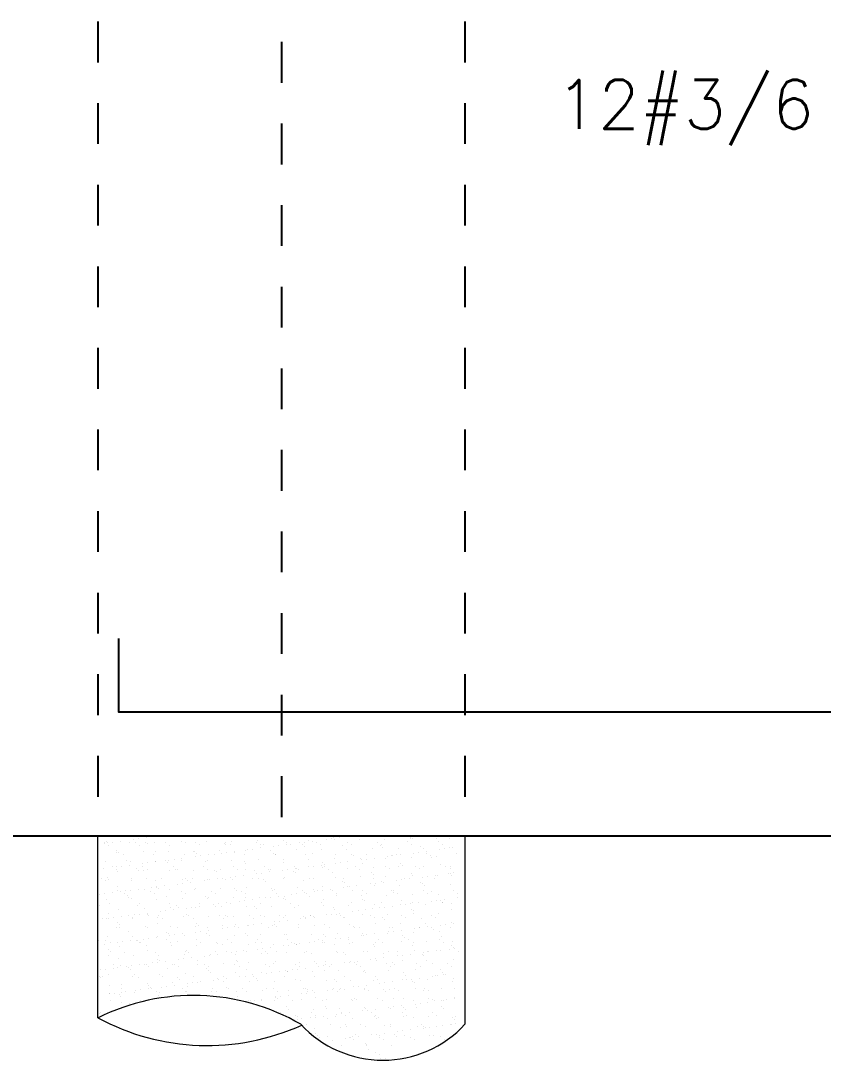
# Model space of a CAD drawing. Header units: millimetres. Extents: x 0 to 212, y -9 to 41.
# Drawn here: x 57.452 to 59.42, y 28.567 to 31.115 of the extents above; entities that cross this region are included whole.
import ezdxf
from ezdxf.enums import TextEntityAlignment as Align

# ---------------------------------------------------------------- set-up
doc = ezdxf.new("R2010")
doc.units = ezdxf.units.MM
doc.header["$LTSCALE"] = 0.01
doc.linetypes.add('DASHDOT', pattern=[1, 0.5, -0.25, 0, -0.25])
doc.linetypes.add('DASHED2', pattern=[0.375, 0.25, -0.125])
for name, color, linetype in [('FC_BORDE VIGA', 4, 'Continuous'), ('FC_EJES', 1, 'DASHDOT'), ('FC_HATCH', 253, 'Continuous'), ('FC_PROYECCION', 6, 'DASHED2'), ('FC_R-60', 11, 'Continuous'), ('FC_REFUERZO', 5, 'Continuous')]:
    doc.layers.add(name, color=color, linetype=linetype)
doc.styles.get("Standard").update_dxf_attribs({"font": 'romans.shx'})

# ---------------------------------------------------------------- blocks, each defined once
blk = doc.blocks.new('PilaDinamica0.90')
at = {"layer": 'FC_HATCH', "linetype": 'Continuous', "lineweight": 15}
for p, q in [((0.0157, -0.0177), (0.0157, -0.0177)), ((0.0167, -0.0164), (0.0167, -0.0164)), ((0.0215, -0.0146), (0.0215, -0.0146)), ((0.0235, -0.0174), (0.0235, -0.0174)), ((0.0268, -0.0228), (0.0268, -0.0228)), ((0.0359, -0.0157), (0.0359, -0.0157)), ((0.0553, -0.0132), (0.0553, -0.0132)), ((0.0782, -0.0169), (0.0782, -0.0169)), ((0.0877, -0.0089), (0.0877, -0.0089)), ((0.091, -0.0162), (0.091, -0.0162)), ((0.1001, -0.0073), (0.1001, -0.0073)), ((0.1011, -0.0226), (0.1011, -0.0226)), ((0.117, -0.0154), (0.117, -0.0154)), ((0.1195, -0.0047), (0.1195, -0.0047)), ((0.1214, -0.0194), (0.1214, -0.0194)), ((0.1392, -0.0172), (0.1392, -0.0172)), ((0.1519, -0.0004), (0.1519, -0.0004)), ((0.1653, -0.0161), (0.1653, -0.0161)), ((0.1754, -0.0225), (0.1754, -0.0225)), ((0.2037, -0.0149), (0.2037, -0.0149)), ((0.2139, -0.0175), (0.2139, -0.0175)), ((0.2396, -0.016), (0.2396, -0.016)), ((0.2497, -0.0224), (0.2497, -0.0224)), ((0.2661, -0.0141), (0.2661, -0.0141)), ((0.3093, -0.0183), (0.3093, -0.0183)), ((0.3137, -0.0224), (0.3137, -0.0224)), ((0.3139, -0.0158), (0.3139, -0.0158)), ((0.324, -0.0222), (0.324, -0.0222)), ((0.3271, -0.0144), (0.3271, -0.0144)), ((0.3855, -0.0014), (0.3855, -0.0014)), ((0.3882, -0.0157), (0.3882, -0.0157)), ((0.3916, -0.0121), (0.3916, -0.0121)), ((0.3983, -0.0221), (0.3983, -0.0221)), ((0.4062, -0.0204), (0.4062, -0.0204)), ((0.4432, -0.0239), (0.4432, -0.0239)), ((0.454, -0.0113), (0.454, -0.0113)), ((0.4625, -0.0156), (0.4625, -0.0156)), ((0.4626, -0.0213), (0.4626, -0.0213)), ((0.4726, -0.022), (0.4726, -0.022)), ((0.4951, -0.017), (0.4951, -0.017)), ((0.5017, -0.0213), (0.5017, -0.0213)), ((0.5061, -0.0253), (0.5061, -0.0253)), ((0.5075, -0.0154), (0.5075, -0.0154)), ((0.5151, -0.0116), (0.5151, -0.0116)), ((0.5269, -0.0129), (0.5269, -0.0129)), ((0.5368, -0.0154), (0.5368, -0.0154)), ((0.5469, -0.0218), (0.5469, -0.0218)), ((0.5593, -0.0086), (0.5593, -0.0086)), ((0.5717, -0.007), (0.5717, -0.007)), ((0.5734, -0.0003), (0.5734, -0.0003)), ((0.5778, -0.0043), (0.5778, -0.0043)), ((0.5795, -0.0093), (0.5795, -0.0093)), ((0.5911, -0.0044), (0.5911, -0.0044)), ((0.5986, -0.0234), (0.5986, -0.0234)), ((0.6111, -0.0153), (0.6111, -0.0153)), ((0.6212, -0.0217), (0.6212, -0.0217)), ((0.6235, -0.0001), (0.6235, -0.0001)), ((0.642, -0.0085), (0.642, -0.0085)), ((0.6703, -0.0024), (0.6703, -0.0024)), ((0.6854, -0.0152), (0.6854, -0.0152)), ((0.694, -0.0242), (0.694, -0.0242)), ((0.6955, -0.0216), (0.6955, -0.0216)), ((0.703, -0.0087), (0.703, -0.0087)), ((0.7597, -0.015), (0.7597, -0.015)), ((0.7658, -0.0032), (0.7658, -0.0032)), ((0.7674, -0.0064), (0.7674, -0.0064)), ((0.7698, -0.0214), (0.7698, -0.0214)), ((0.7702, -0.0073), (0.7702, -0.0073)), ((0.8299, -0.0056), (0.8299, -0.0056)), ((0.834, -0.0149), (0.834, -0.0149)), ((0.8441, -0.0213), (0.8441, -0.0213)), ((0.8626, -0.0054), (0.8626, -0.0054)), ((0.0453, -0.0363), (0.0453, -0.0363)), ((0.046, -0.0416), (0.046, -0.0416)), ((0.0497, -0.0404), (0.0497, -0.0404)), ((0.063, -0.0459), (0.063, -0.0459)), ((0.1104, -0.0393), (0.1104, -0.0393)), ((0.1373, -0.0457), (0.1373, -0.0457)), ((0.1421, -0.0384), (0.1421, -0.0384)), ((0.1729, -0.0385), (0.1729, -0.0385)), ((0.2116, -0.0456), (0.2116, -0.0456)), ((0.2339, -0.0388), (0.2339, -0.0388)), ((0.2376, -0.0393), (0.2376, -0.0393)), ((0.2382, -0.0509), (0.2382, -0.0509)), ((0.242, -0.0433), (0.242, -0.0433)), ((0.2506, -0.0492), (0.2506, -0.0492)), ((0.27, -0.0467), (0.27, -0.0467)), ((0.2859, -0.0455), (0.2859, -0.0455)), ((0.2984, -0.0365), (0.2984, -0.0365)), ((0.3024, -0.0424), (0.3024, -0.0424)), ((0.3148, -0.0408), (0.3148, -0.0408)), ((0.3342, -0.0382), (0.3342, -0.0382)), ((0.3345, -0.0414), (0.3345, -0.0414)), ((0.3602, -0.0453), (0.3602, -0.0453)), ((0.3608, -0.0357), (0.3608, -0.0357)), ((0.3666, -0.034), (0.3666, -0.034)), ((0.379, -0.0323), (0.379, -0.0323)), ((0.3984, -0.0298), (0.3984, -0.0298)), ((0.4219, -0.036), (0.4219, -0.036)), ((0.43, -0.0422), (0.43, -0.0422)), ((0.4308, -0.0255), (0.4308, -0.0255)), ((0.4344, -0.0462), (0.4344, -0.0462)), ((0.4345, -0.0452), (0.4345, -0.0452)), ((0.4863, -0.0337), (0.4863, -0.0337)), ((0.5088, -0.045), (0.5088, -0.045)), ((0.5268, -0.0443), (0.5268, -0.0443)), ((0.5488, -0.0329), (0.5488, -0.0329)), ((0.5831, -0.0449), (0.5831, -0.0449)), ((0.6098, -0.0331), (0.6098, -0.0331)), ((0.6223, -0.0451), (0.6223, -0.0451)), ((0.6267, -0.0492), (0.6267, -0.0492)), ((0.6574, -0.0448), (0.6574, -0.0448)), ((0.6742, -0.0308), (0.6742, -0.0308)), ((0.6984, -0.0282), (0.6984, -0.0282)), ((0.7097, -0.0506), (0.7097, -0.0506)), ((0.7192, -0.0472), (0.7192, -0.0472)), ((0.7221, -0.0489), (0.7221, -0.0489)), ((0.7317, -0.0446), (0.7317, -0.0446)), ((0.7367, -0.03), (0.7367, -0.03)), ((0.7415, -0.0464), (0.7415, -0.0464)), ((0.7739, -0.0421), (0.7739, -0.0421)), ((0.7864, -0.0405), (0.7864, -0.0405)), ((0.7909, -0.0263), (0.7909, -0.0263)), ((0.7977, -0.0303), (0.7977, -0.0303)), ((0.8058, -0.0379), (0.8058, -0.0379)), ((0.806, -0.0445), (0.806, -0.0445)), ((0.8147, -0.0481), (0.8147, -0.0481)), ((0.8382, -0.0336), (0.8382, -0.0336)), ((0.8506, -0.032), (0.8506, -0.032)), ((0.8622, -0.028), (0.8622, -0.028)), ((0.87, -0.0295), (0.87, -0.0295)), ((0.8803, -0.0444), (0.8803, -0.0444)), ((0.0172, -0.0637), (0.0172, -0.0637)), ((0.036, -0.0761), (0.036, -0.0761)), ((0.0455, -0.0762), (0.0455, -0.0762)), ((0.0579, -0.0746), (0.0579, -0.0746)), ((0.0704, -0.0594), (0.0704, -0.0594)), ((0.0773, -0.072), (0.0773, -0.072)), ((0.0797, -0.0629), (0.0797, -0.0629)), ((0.1097, -0.0678), (0.1097, -0.0678)), ((0.1103, -0.076), (0.1103, -0.076)), ((0.1221, -0.0661), (0.1221, -0.0661)), ((0.1407, -0.0632), (0.1407, -0.0632)), ((0.1415, -0.0636), (0.1415, -0.0636)), ((0.1659, -0.0602), (0.1659, -0.0602)), ((0.1703, -0.0642), (0.1703, -0.0642)), ((0.1739, -0.0593), (0.1739, -0.0593)), ((0.1846, -0.0758), (0.1846, -0.0758)), ((0.1864, -0.0577), (0.1864, -0.0577)), ((0.2052, -0.0609), (0.2052, -0.0609)), ((0.2057, -0.0551), (0.2057, -0.0551)), ((0.2589, -0.0757), (0.2589, -0.0757)), ((0.2628, -0.0623), (0.2628, -0.0623)), ((0.2676, -0.0601), (0.2676, -0.0601)), ((0.3286, -0.0604), (0.3286, -0.0604)), ((0.3332, -0.0756), (0.3332, -0.0756)), ((0.3582, -0.0631), (0.3582, -0.0631)), ((0.3626, -0.0672), (0.3626, -0.0672)), ((0.3931, -0.058), (0.3931, -0.058)), ((0.4075, -0.0754), (0.4075, -0.0754)), ((0.4551, -0.0652), (0.4551, -0.0652)), ((0.4555, -0.0573), (0.4555, -0.0573)), ((0.4818, -0.0753), (0.4818, -0.0753)), ((0.5166, -0.0575), (0.5166, -0.0575)), ((0.5171, -0.0759), (0.5171, -0.0759)), ((0.5295, -0.0743), (0.5295, -0.0743)), ((0.5489, -0.0717), (0.5489, -0.0717)), ((0.5506, -0.0661), (0.5506, -0.0661)), ((0.555, -0.0701), (0.555, -0.0701)), ((0.5561, -0.0752), (0.5561, -0.0752)), ((0.581, -0.0552), (0.581, -0.0552)), ((0.5813, -0.0675), (0.5813, -0.0675)), ((0.5937, -0.0658), (0.5937, -0.0658)), ((0.6131, -0.0633), (0.6131, -0.0633)), ((0.6304, -0.075), (0.6304, -0.075)), ((0.6435, -0.0544), (0.6435, -0.0544)), ((0.6455, -0.059), (0.6455, -0.059)), ((0.6475, -0.0682), (0.6475, -0.0682)), ((0.6579, -0.0574), (0.6579, -0.0574)), ((0.6773, -0.0548), (0.6773, -0.0548)), ((0.7045, -0.0547), (0.7045, -0.0547)), ((0.7047, -0.0749), (0.7047, -0.0749)), ((0.7382, -0.076), (0.7382, -0.076)), ((0.7429, -0.069), (0.7429, -0.069)), ((0.7473, -0.073), (0.7473, -0.073)), ((0.769, -0.0524), (0.769, -0.0524)), ((0.779, -0.0748), (0.779, -0.0748)), ((0.7992, -0.0763), (0.7992, -0.0763)), ((0.8191, -0.0521), (0.8191, -0.0521)), ((0.8314, -0.0516), (0.8314, -0.0516)), ((0.8398, -0.0711), (0.8398, -0.0711)), ((0.8533, -0.0746), (0.8533, -0.0746)), ((0.8637, -0.074), (0.8637, -0.074)), ((0.0131, -0.0805), (0.0131, -0.0805)), ((0.046, -0.0825), (0.046, -0.0825)), ((0.0475, -0.0876), (0.0475, -0.0876)), ((0.0942, -0.0812), (0.0942, -0.0812)), ((0.0986, -0.0852), (0.0986, -0.0852)), ((0.1119, -0.0853), (0.1119, -0.0853)), ((0.1203, -0.0824), (0.1203, -0.0824)), ((0.1744, -0.0845), (0.1744, -0.0845)), ((0.191, -0.0833), (0.191, -0.0833)), ((0.1946, -0.0823), (0.1946, -0.0823)), ((0.2354, -0.0848), (0.2354, -0.0848)), ((0.269, -0.0821), (0.269, -0.0821)), ((0.2865, -0.0841), (0.2865, -0.0841)), ((0.2909, -0.0881), (0.2909, -0.0881)), ((0.2999, -0.0824), (0.2999, -0.0824)), ((0.3244, -0.1013), (0.3244, -0.1013)), ((0.3368, -0.0997), (0.3368, -0.0997)), ((0.3433, -0.082), (0.3433, -0.082)), ((0.3562, -0.0971), (0.3562, -0.0971)), ((0.3623, -0.0817), (0.3623, -0.0817)), ((0.3834, -0.0862), (0.3834, -0.0862)), ((0.3886, -0.0928), (0.3886, -0.0928)), ((0.401, -0.0912), (0.401, -0.0912)), ((0.4176, -0.0819), (0.4176, -0.0819)), ((0.4204, -0.0886), (0.4204, -0.0886)), ((0.4234, -0.0819), (0.4234, -0.0819)), ((0.4528, -0.0844), (0.4528, -0.0844)), ((0.4652, -0.0827), (0.4652, -0.0827)), ((0.4789, -0.087), (0.4789, -0.087)), ((0.4833, -0.091), (0.4833, -0.091)), ((0.4846, -0.0802), (0.4846, -0.0802)), ((0.4878, -0.0796), (0.4878, -0.0796)), ((0.4919, -0.0817), (0.4919, -0.0817)), ((0.5503, -0.0788), (0.5503, -0.0788)), ((0.5662, -0.0816), (0.5662, -0.0816)), ((0.5757, -0.0891), (0.5757, -0.0891)), ((0.5825, -0.1012), (0.5825, -0.1012)), ((0.6113, -0.0791), (0.6113, -0.0791)), ((0.6405, -0.0814), (0.6405, -0.0814)), ((0.645, -0.1004), (0.645, -0.1004)), ((0.6712, -0.0899), (0.6712, -0.0899)), ((0.6756, -0.094), (0.6756, -0.094)), ((0.6757, -0.0768), (0.6757, -0.0768)), ((0.706, -0.1007), (0.706, -0.1007)), ((0.7148, -0.0813), (0.7148, -0.0813)), ((0.7681, -0.092), (0.7681, -0.092)), ((0.7705, -0.0984), (0.7705, -0.0984)), ((0.7891, -0.0812), (0.7891, -0.0812)), ((0.7959, -0.101), (0.7959, -0.101)), ((0.8084, -0.0993), (0.8084, -0.0993)), ((0.8278, -0.0968), (0.8278, -0.0968)), ((0.8329, -0.0976), (0.8329, -0.0976)), ((0.8602, -0.0925), (0.8602, -0.0925)), ((0.8634, -0.081), (0.8634, -0.081)), ((0.8636, -0.0929), (0.8636, -0.0929)), ((0.868, -0.0969), (0.868, -0.0969)), ((0.8726, -0.0909), (0.8726, -0.0909)), ((0.008, -0.1057), (0.008, -0.1057)), ((0.0187, -0.1097), (0.0187, -0.1097)), ((0.0224, -0.1021), (0.0224, -0.1021)), ((0.0268, -0.1061), (0.0268, -0.1061)), ((0.0476, -0.1251), (0.0476, -0.1251)), ((0.0812, -0.1089), (0.0812, -0.1089)), ((0.0823, -0.1056), (0.0823, -0.1056)), ((0.1193, -0.1042), (0.1193, -0.1042)), ((0.1317, -0.1267), (0.1317, -0.1267)), ((0.1422, -0.1092), (0.1422, -0.1092)), ((0.1431, -0.126), (0.1431, -0.126)), ((0.1441, -0.125), (0.1441, -0.125)), ((0.1566, -0.1055), (0.1566, -0.1055)), ((0.1635, -0.1225), (0.1635, -0.1225)), ((0.1959, -0.1182), (0.1959, -0.1182)), ((0.2067, -0.1068), (0.2067, -0.1068)), ((0.2084, -0.1166), (0.2084, -0.1166)), ((0.2148, -0.105), (0.2148, -0.105)), ((0.2192, -0.1091), (0.2192, -0.1091)), ((0.2277, -0.114), (0.2277, -0.114)), ((0.2309, -0.1053), (0.2309, -0.1053)), ((0.2602, -0.1097), (0.2602, -0.1097)), ((0.2691, -0.1061), (0.2691, -0.1061)), ((0.2726, -0.1081), (0.2726, -0.1081)), ((0.292, -0.1056), (0.292, -0.1056)), ((0.3052, -0.1052), (0.3052, -0.1052)), ((0.3117, -0.1071), (0.3117, -0.1071)), ((0.3302, -0.1063), (0.3302, -0.1063)), ((0.3795, -0.1051), (0.3795, -0.1051)), ((0.3946, -0.104), (0.3946, -0.104)), ((0.4071, -0.108), (0.4071, -0.108)), ((0.4115, -0.112), (0.4115, -0.112)), ((0.4538, -0.1049), (0.4538, -0.1049)), ((0.457, -0.1032), (0.457, -0.1032)), ((0.4893, -0.1256), (0.4893, -0.1256)), ((0.504, -0.1101), (0.504, -0.1101)), ((0.5181, -0.1035), (0.5181, -0.1035)), ((0.5281, -0.1048), (0.5281, -0.1048)), ((0.5518, -0.1248), (0.5518, -0.1248)), ((0.5995, -0.1109), (0.5995, -0.1109)), ((0.6024, -0.1047), (0.6024, -0.1047)), ((0.6033, -0.1263), (0.6033, -0.1263)), ((0.6039, -0.1149), (0.6039, -0.1149)), ((0.6128, -0.1251), (0.6128, -0.1251)), ((0.6157, -0.1247), (0.6157, -0.1247)), ((0.6351, -0.1222), (0.6351, -0.1222)), ((0.6675, -0.1179), (0.6675, -0.1179)), ((0.6767, -0.1045), (0.6767, -0.1045)), ((0.6772, -0.1228), (0.6772, -0.1228)), ((0.6799, -0.1163), (0.6799, -0.1163)), ((0.6964, -0.113), (0.6964, -0.113)), ((0.6993, -0.1137), (0.6993, -0.1137)), ((0.7317, -0.1094), (0.7317, -0.1094)), ((0.7397, -0.122), (0.7397, -0.122)), ((0.7441, -0.1078), (0.7441, -0.1078)), ((0.751, -0.1044), (0.751, -0.1044)), ((0.7635, -0.1052), (0.7635, -0.1052)), ((0.7918, -0.1138), (0.7918, -0.1138)), ((0.7962, -0.1178), (0.7962, -0.1178)), ((0.8007, -0.1223), (0.8007, -0.1223)), ((0.8253, -0.1043), (0.8253, -0.1043)), ((0.8652, -0.1199), (0.8652, -0.1199)), ((0.0033, -0.1436), (0.0033, -0.1436)), ((0.0157, -0.1419), (0.0157, -0.1419)), ((0.0351, -0.1394), (0.0351, -0.1394)), ((0.049, -0.1336), (0.049, -0.1336)), ((0.0553, -0.1359), (0.0553, -0.1359)), ((0.0653, -0.1423), (0.0653, -0.1423)), ((0.0675, -0.1351), (0.0675, -0.1351)), ((0.0713, -0.1469), (0.0713, -0.1469)), ((0.0757, -0.1509), (0.0757, -0.1509)), ((0.0799, -0.1335), (0.0799, -0.1335)), ((0.0993, -0.1309), (0.0993, -0.1309)), ((0.1134, -0.1312), (0.1134, -0.1312)), ((0.1296, -0.1357), (0.1296, -0.1357)), ((0.1396, -0.1421), (0.1396, -0.1421)), ((0.1475, -0.13), (0.1475, -0.13)), ((0.1682, -0.149), (0.1682, -0.149)), ((0.1759, -0.1305), (0.1759, -0.1305)), ((0.2039, -0.1356), (0.2039, -0.1356)), ((0.2082, -0.1528), (0.2082, -0.1528)), ((0.2139, -0.142), (0.2139, -0.142)), ((0.2369, -0.1307), (0.2369, -0.1307)), ((0.2399, -0.1281), (0.2399, -0.1281)), ((0.2637, -0.1498), (0.2637, -0.1498)), ((0.2706, -0.152), (0.2706, -0.152)), ((0.2782, -0.1355), (0.2782, -0.1355)), ((0.2882, -0.1419), (0.2882, -0.1419)), ((0.3014, -0.1284), (0.3014, -0.1284)), ((0.3317, -0.1523), (0.3317, -0.1523)), ((0.3354, -0.1289), (0.3354, -0.1289)), ((0.3398, -0.1329), (0.3398, -0.1329)), ((0.3525, -0.1353), (0.3525, -0.1353)), ((0.3606, -0.1519), (0.3606, -0.1519)), ((0.3625, -0.1417), (0.3625, -0.1417)), ((0.3638, -0.1276), (0.3638, -0.1276)), ((0.3961, -0.15), (0.3961, -0.15)), ((0.4106, -0.1517), (0.4106, -0.1517)), ((0.423, -0.1501), (0.423, -0.1501)), ((0.4249, -0.1279), (0.4249, -0.1279)), ((0.4268, -0.1352), (0.4268, -0.1352)), ((0.4323, -0.131), (0.4323, -0.131)), ((0.4368, -0.1416), (0.4368, -0.1416)), ((0.4424, -0.1475), (0.4424, -0.1475)), ((0.456, -0.1528), (0.456, -0.1528)), ((0.4585, -0.1492), (0.4585, -0.1492)), ((0.4748, -0.1433), (0.4748, -0.1433)), ((0.4872, -0.1416), (0.4872, -0.1416)), ((0.5011, -0.1351), (0.5011, -0.1351)), ((0.5066, -0.1391), (0.5066, -0.1391)), ((0.5111, -0.1415), (0.5111, -0.1415)), ((0.5196, -0.1495), (0.5196, -0.1495)), ((0.5278, -0.1318), (0.5278, -0.1318)), ((0.5322, -0.1359), (0.5322, -0.1359)), ((0.539, -0.1348), (0.539, -0.1348)), ((0.5515, -0.1332), (0.5515, -0.1332)), ((0.5709, -0.1306), (0.5709, -0.1306)), ((0.5754, -0.1349), (0.5754, -0.1349)), ((0.584, -0.1472), (0.584, -0.1472)), ((0.5854, -0.1413), (0.5854, -0.1413)), ((0.6246, -0.1339), (0.6246, -0.1339)), ((0.6465, -0.1464), (0.6465, -0.1464)), ((0.6497, -0.1348), (0.6497, -0.1348)), ((0.6597, -0.1412), (0.6597, -0.1412)), ((0.7075, -0.1467), (0.7075, -0.1467)), ((0.7201, -0.1348), (0.7201, -0.1348)), ((0.724, -0.1346), (0.724, -0.1346)), ((0.7245, -0.1388), (0.7245, -0.1388)), ((0.734, -0.1411), (0.734, -0.1411)), ((0.772, -0.1443), (0.772, -0.1443)), ((0.7983, -0.1345), (0.7983, -0.1345)), ((0.8083, -0.1409), (0.8083, -0.1409)), ((0.817, -0.1369), (0.817, -0.1369)), ((0.8344, -0.1435), (0.8344, -0.1435)), ((0.8726, -0.1344), (0.8726, -0.1344)), ((0.8822, -0.1514), (0.8822, -0.1514)), ((0.8826, -0.1408), (0.8826, -0.1408)), ((0.004, -0.1719), (0.004, -0.1719)), ((0.0202, -0.1556), (0.0202, -0.1556)), ((0.0272, -0.1655), (0.0272, -0.1655)), ((0.0827, -0.1548), (0.0827, -0.1548)), ((0.0965, -0.17), (0.0965, -0.17)), ((0.1015, -0.1653), (0.1015, -0.1653)), ((0.115, -0.1772), (0.115, -0.1772)), ((0.1437, -0.1551), (0.1437, -0.1551)), ((0.1758, -0.1652), (0.1758, -0.1652)), ((0.1774, -0.1764), (0.1774, -0.1764)), ((0.192, -0.1708), (0.192, -0.1708)), ((0.1964, -0.1748), (0.1964, -0.1748)), ((0.2179, -0.1771), (0.2179, -0.1771)), ((0.2303, -0.1754), (0.2303, -0.1754)), ((0.2384, -0.1767), (0.2384, -0.1767)), ((0.2497, -0.1729), (0.2497, -0.1729)), ((0.2501, -0.1651), (0.2501, -0.1651)), ((0.2681, -0.1539), (0.2681, -0.1539)), ((0.2822, -0.1686), (0.2822, -0.1686)), ((0.2888, -0.1729), (0.2888, -0.1729)), ((0.2946, -0.167), (0.2946, -0.167)), ((0.3029, -0.1744), (0.3029, -0.1744)), ((0.314, -0.1644), (0.314, -0.1644)), ((0.3244, -0.1649), (0.3244, -0.1649)), ((0.3464, -0.1602), (0.3464, -0.1602)), ((0.3588, -0.1585), (0.3588, -0.1585)), ((0.3653, -0.1736), (0.3653, -0.1736)), ((0.3782, -0.156), (0.3782, -0.156)), ((0.3843, -0.1737), (0.3843, -0.1737)), ((0.3887, -0.1777), (0.3887, -0.1777)), ((0.3987, -0.1648), (0.3987, -0.1648)), ((0.4264, -0.1739), (0.4264, -0.1739)), ((0.4604, -0.1568), (0.4604, -0.1568)), ((0.473, -0.1647), (0.473, -0.1647)), ((0.4812, -0.1758), (0.4812, -0.1758)), ((0.4908, -0.1716), (0.4908, -0.1716)), ((0.5473, -0.1645), (0.5473, -0.1645)), ((0.5529, -0.1549), (0.5529, -0.1549)), ((0.5533, -0.1708), (0.5533, -0.1708)), ((0.5767, -0.1766), (0.5767, -0.1766)), ((0.6143, -0.1711), (0.6143, -0.1711)), ((0.6216, -0.1644), (0.6216, -0.1644)), ((0.6484, -0.1557), (0.6484, -0.1557)), ((0.6528, -0.1597), (0.6528, -0.1597)), ((0.6787, -0.1687), (0.6787, -0.1687)), ((0.6895, -0.1768), (0.6895, -0.1768)), ((0.6959, -0.1643), (0.6959, -0.1643)), ((0.7019, -0.1751), (0.7019, -0.1751)), ((0.7213, -0.1726), (0.7213, -0.1726)), ((0.7412, -0.1679), (0.7412, -0.1679)), ((0.7453, -0.1578), (0.7453, -0.1578)), ((0.7537, -0.1683), (0.7537, -0.1683)), ((0.7661, -0.1667), (0.7661, -0.1667)), ((0.7702, -0.1641), (0.7702, -0.1641)), ((0.7855, -0.1641), (0.7855, -0.1641)), ((0.8022, -0.1682), (0.8022, -0.1682)), ((0.8179, -0.1599), (0.8179, -0.1599)), ((0.8304, -0.1582), (0.8304, -0.1582)), ((0.8407, -0.1586), (0.8407, -0.1586)), ((0.8446, -0.164), (0.8446, -0.164)), ((0.8451, -0.1627), (0.8451, -0.1627)), ((0.8498, -0.1557), (0.8498, -0.1557)), ((0.8667, -0.1659), (0.8667, -0.1659)), ((0.0002, -0.1957), (0.0002, -0.1957)), ((0.0103, -0.2022), (0.0103, -0.2022)), ((0.0217, -0.2016), (0.0217, -0.2016)), ((0.0248, -0.1909), (0.0248, -0.1909)), ((0.0253, -0.2024), (0.0253, -0.2024)), ((0.0377, -0.2008), (0.0377, -0.2008)), ((0.0505, -0.1795), (0.0505, -0.1795)), ((0.0571, -0.1983), (0.0571, -0.1983)), ((0.0745, -0.1956), (0.0745, -0.1956)), ((0.0842, -0.2008), (0.0842, -0.2008)), ((0.0846, -0.202), (0.0846, -0.202)), ((0.0895, -0.194), (0.0895, -0.194)), ((0.1019, -0.1924), (0.1019, -0.1924)), ((0.1202, -0.1917), (0.1202, -0.1917)), ((0.1213, -0.1898), (0.1213, -0.1898)), ((0.1246, -0.1957), (0.1246, -0.1957)), ((0.1452, -0.2011), (0.1452, -0.2011)), ((0.1488, -0.1955), (0.1488, -0.1955)), ((0.1537, -0.1855), (0.1537, -0.1855)), ((0.1589, -0.2019), (0.1589, -0.2019)), ((0.1661, -0.1839), (0.1661, -0.1839)), ((0.1855, -0.1813), (0.1855, -0.1813)), ((0.2097, -0.1988), (0.2097, -0.1988)), ((0.2171, -0.1938), (0.2171, -0.1938)), ((0.2231, -0.1953), (0.2231, -0.1953)), ((0.2332, -0.2018), (0.2332, -0.2018)), ((0.2721, -0.198), (0.2721, -0.198)), ((0.2974, -0.1952), (0.2974, -0.1952)), ((0.3075, -0.2016), (0.3075, -0.2016)), ((0.3126, -0.1946), (0.3126, -0.1946)), ((0.317, -0.1987), (0.317, -0.1987)), ((0.3332, -0.1983), (0.3332, -0.1983)), ((0.3717, -0.1951), (0.3717, -0.1951)), ((0.3818, -0.2015), (0.3818, -0.2015)), ((0.3976, -0.196), (0.3976, -0.196)), ((0.4095, -0.1968), (0.4095, -0.1968)), ((0.446, -0.1949), (0.446, -0.1949)), ((0.4561, -0.2013), (0.4561, -0.2013)), ((0.4601, -0.1952), (0.4601, -0.1952)), ((0.4968, -0.2021), (0.4968, -0.2021)), ((0.5049, -0.1976), (0.5049, -0.1976)), ((0.5092, -0.2005), (0.5092, -0.2005)), ((0.5093, -0.2016), (0.5093, -0.2016)), ((0.5203, -0.1948), (0.5203, -0.1948)), ((0.5211, -0.1955), (0.5211, -0.1955)), ((0.5286, -0.1979), (0.5286, -0.1979)), ((0.5304, -0.2012), (0.5304, -0.2012)), ((0.561, -0.1937), (0.561, -0.1937)), ((0.5735, -0.192), (0.5735, -0.192)), ((0.5811, -0.1807), (0.5811, -0.1807)), ((0.5855, -0.1931), (0.5855, -0.1931)), ((0.5929, -0.1895), (0.5929, -0.1895)), ((0.5946, -0.1947), (0.5946, -0.1947)), ((0.6018, -0.1997), (0.6018, -0.1997)), ((0.6047, -0.2011), (0.6047, -0.2011)), ((0.6253, -0.1852), (0.6253, -0.1852)), ((0.6377, -0.1836), (0.6377, -0.1836)), ((0.648, -0.1923), (0.648, -0.1923)), ((0.6571, -0.181), (0.6571, -0.181)), ((0.6689, -0.1945), (0.6689, -0.1945)), ((0.6735, -0.1787), (0.6735, -0.1787)), ((0.679, -0.2009), (0.679, -0.2009)), ((0.6973, -0.2005), (0.6973, -0.2005)), ((0.709, -0.1926), (0.709, -0.1926)), ((0.7432, -0.1944), (0.7432, -0.1944)), ((0.7533, -0.2008), (0.7533, -0.2008)), ((0.769, -0.1796), (0.769, -0.1796)), ((0.7734, -0.1836), (0.7734, -0.1836)), ((0.7735, -0.1903), (0.7735, -0.1903)), ((0.7942, -0.2026), (0.7942, -0.2026)), ((0.8175, -0.1943), (0.8175, -0.1943)), ((0.8276, -0.2007), (0.8276, -0.2007)), ((0.8359, -0.1895), (0.8359, -0.1895)), ((0.8659, -0.1817), (0.8659, -0.1817)), ((0.0465, -0.2252), (0.0465, -0.2252)), ((0.0485, -0.2127), (0.0485, -0.2127)), ((0.052, -0.2255), (0.052, -0.2255)), ((0.0529, -0.2167), (0.0529, -0.2167)), ((0.1165, -0.2232), (0.1165, -0.2232)), ((0.1208, -0.2251), (0.1208, -0.2251)), ((0.1454, -0.2148), (0.1454, -0.2148)), ((0.1789, -0.2224), (0.1789, -0.2224)), ((0.1951, -0.225), (0.1951, -0.225)), ((0.2399, -0.2227), (0.2399, -0.2227)), ((0.2409, -0.2156), (0.2409, -0.2156)), ((0.2453, -0.2196), (0.2453, -0.2196)), ((0.2694, -0.2248), (0.2694, -0.2248)), ((0.3042, -0.2275), (0.3042, -0.2275)), ((0.3044, -0.2204), (0.3044, -0.2204)), ((0.3166, -0.2259), (0.3166, -0.2259)), ((0.336, -0.2233), (0.336, -0.2233)), ((0.3377, -0.2177), (0.3377, -0.2177)), ((0.3437, -0.2247), (0.3437, -0.2247)), ((0.3668, -0.2196), (0.3668, -0.2196)), ((0.3684, -0.219), (0.3684, -0.219)), ((0.3808, -0.2174), (0.3808, -0.2174)), ((0.4002, -0.2149), (0.4002, -0.2149)), ((0.418, -0.2246), (0.418, -0.2246)), ((0.4279, -0.2199), (0.4279, -0.2199)), ((0.4326, -0.2106), (0.4326, -0.2106)), ((0.4332, -0.2185), (0.4332, -0.2185)), ((0.4376, -0.2225), (0.4376, -0.2225)), ((0.445, -0.209), (0.445, -0.209)), ((0.4644, -0.2064), (0.4644, -0.2064)), ((0.4923, -0.2175), (0.4923, -0.2175)), ((0.4923, -0.2244), (0.4923, -0.2244)), ((0.5301, -0.2206), (0.5301, -0.2206)), ((0.5548, -0.2167), (0.5548, -0.2167)), ((0.5666, -0.2243), (0.5666, -0.2243)), ((0.6158, -0.217), (0.6158, -0.217)), ((0.6256, -0.2214), (0.6256, -0.2214)), ((0.63, -0.2255), (0.63, -0.2255)), ((0.6409, -0.2242), (0.6409, -0.2242)), ((0.6802, -0.2147), (0.6802, -0.2147)), ((0.7017, -0.2045), (0.7017, -0.2045)), ((0.7152, -0.224), (0.7152, -0.224)), ((0.7224, -0.2236), (0.7224, -0.2236)), ((0.7427, -0.2139), (0.7427, -0.2139)), ((0.7757, -0.2272), (0.7757, -0.2272)), ((0.7881, -0.2256), (0.7881, -0.2256)), ((0.7895, -0.2239), (0.7895, -0.2239)), ((0.8037, -0.2142), (0.8037, -0.2142)), ((0.8075, -0.223), (0.8075, -0.223)), ((0.8179, -0.2244), (0.8179, -0.2244)), ((0.8223, -0.2284), (0.8223, -0.2284)), ((0.8399, -0.2187), (0.8399, -0.2187)), ((0.8524, -0.2171), (0.8524, -0.2171)), ((0.8638, -0.2237), (0.8638, -0.2237)), ((0.8682, -0.2119), (0.8682, -0.2119)), ((0.8718, -0.2146), (0.8718, -0.2146)), ((0.0232, -0.2476), (0.0232, -0.2476)), ((0.0737, -0.2357), (0.0737, -0.2357)), ((0.0857, -0.2468), (0.0857, -0.2468)), ((0.1115, -0.2529), (0.1115, -0.2529)), ((0.1239, -0.2512), (0.1239, -0.2512)), ((0.1433, -0.2487), (0.1433, -0.2487)), ((0.1467, -0.2471), (0.1467, -0.2471)), ((0.1691, -0.2365), (0.1691, -0.2365)), ((0.1735, -0.2406), (0.1735, -0.2406)), ((0.1757, -0.2444), (0.1757, -0.2444)), ((0.1881, -0.2428), (0.1881, -0.2428)), ((0.2075, -0.2402), (0.2075, -0.2402)), ((0.2112, -0.2448), (0.2112, -0.2448)), ((0.2399, -0.236), (0.2399, -0.236)), ((0.2523, -0.2343), (0.2523, -0.2343)), ((0.266, -0.2386), (0.266, -0.2386)), ((0.2717, -0.2318), (0.2717, -0.2318)), ((0.2736, -0.244), (0.2736, -0.244)), ((0.3347, -0.2443), (0.3347, -0.2443)), ((0.3615, -0.2395), (0.3615, -0.2395)), ((0.3659, -0.2435), (0.3659, -0.2435)), ((0.3991, -0.2419), (0.3991, -0.2419)), ((0.4584, -0.2416), (0.4584, -0.2416)), ((0.4616, -0.2411), (0.4616, -0.2411)), ((0.4653, -0.2547), (0.4653, -0.2547)), ((0.5226, -0.2414), (0.5226, -0.2414)), ((0.5396, -0.2545), (0.5396, -0.2545)), ((0.5538, -0.2424), (0.5538, -0.2424)), ((0.5582, -0.2464), (0.5582, -0.2464)), ((0.583, -0.2526), (0.583, -0.2526)), ((0.587, -0.2391), (0.587, -0.2391)), ((0.5955, -0.2509), (0.5955, -0.2509)), ((0.6139, -0.2544), (0.6139, -0.2544)), ((0.6149, -0.2484), (0.6149, -0.2484)), ((0.6473, -0.2441), (0.6473, -0.2441)), ((0.6495, -0.2383), (0.6495, -0.2383)), ((0.6507, -0.2445), (0.6507, -0.2445)), ((0.6597, -0.2425), (0.6597, -0.2425)), ((0.6791, -0.2399), (0.6791, -0.2399)), ((0.6882, -0.2543), (0.6882, -0.2543)), ((0.7105, -0.2386), (0.7105, -0.2386)), ((0.7115, -0.2356), (0.7115, -0.2356)), ((0.7239, -0.234), (0.7239, -0.234)), ((0.7433, -0.2315), (0.7433, -0.2315)), ((0.7462, -0.2453), (0.7462, -0.2453)), ((0.7506, -0.2493), (0.7506, -0.2493)), ((0.7625, -0.2541), (0.7625, -0.2541)), ((0.775, -0.2363), (0.775, -0.2363)), ((0.8368, -0.254), (0.8368, -0.254)), ((0.8374, -0.2355), (0.8374, -0.2355)), ((0.8431, -0.2474), (0.8431, -0.2474)), ((0.0019, -0.2566), (0.0019, -0.2566)), ((0.0148, -0.2656), (0.0148, -0.2656)), ((0.0195, -0.2555), (0.0195, -0.2555)), ((0.0257, -0.2784), (0.0257, -0.2784)), ((0.0296, -0.2619), (0.0296, -0.2619)), ((0.0473, -0.2613), (0.0473, -0.2613)), ((0.0535, -0.2715), (0.0535, -0.2715)), ((0.0597, -0.2597), (0.0597, -0.2597)), ((0.0791, -0.2571), (0.0791, -0.2571)), ((0.0938, -0.2554), (0.0938, -0.2554)), ((0.0974, -0.2575), (0.0974, -0.2575)), ((0.1018, -0.2615), (0.1018, -0.2615)), ((0.1039, -0.2618), (0.1039, -0.2618)), ((0.118, -0.2692), (0.118, -0.2692)), ((0.1681, -0.2552), (0.1681, -0.2552)), ((0.1782, -0.2616), (0.1782, -0.2616)), ((0.1804, -0.2684), (0.1804, -0.2684)), ((0.1943, -0.2596), (0.1943, -0.2596)), ((0.2414, -0.2687), (0.2414, -0.2687)), ((0.2424, -0.2551), (0.2424, -0.2551)), ((0.2525, -0.2615), (0.2525, -0.2615)), ((0.2898, -0.2604), (0.2898, -0.2604)), ((0.2942, -0.2644), (0.2942, -0.2644)), ((0.3059, -0.2663), (0.3059, -0.2663)), ((0.3167, -0.255), (0.3167, -0.255)), ((0.3268, -0.2614), (0.3268, -0.2614)), ((0.3683, -0.2655), (0.3683, -0.2655)), ((0.3866, -0.2625), (0.3866, -0.2625)), ((0.3904, -0.2779), (0.3904, -0.2779)), ((0.391, -0.2548), (0.391, -0.2548)), ((0.4011, -0.2612), (0.4011, -0.2612)), ((0.4028, -0.2763), (0.4028, -0.2763)), ((0.4222, -0.2737), (0.4222, -0.2737)), ((0.4294, -0.2658), (0.4294, -0.2658)), ((0.4546, -0.2695), (0.4546, -0.2695)), ((0.467, -0.2678), (0.467, -0.2678)), ((0.4754, -0.2611), (0.4754, -0.2611)), ((0.4821, -0.2633), (0.4821, -0.2633)), ((0.4864, -0.2653), (0.4864, -0.2653)), ((0.4865, -0.2674), (0.4865, -0.2674)), ((0.4938, -0.2635), (0.4938, -0.2635)), ((0.5188, -0.261), (0.5188, -0.261)), ((0.5312, -0.2594), (0.5312, -0.2594)), ((0.5497, -0.261), (0.5497, -0.261)), ((0.5506, -0.2568), (0.5506, -0.2568)), ((0.5563, -0.2627), (0.5563, -0.2627)), ((0.579, -0.2654), (0.579, -0.2654)), ((0.6173, -0.263), (0.6173, -0.263)), ((0.624, -0.2608), (0.624, -0.2608)), ((0.6745, -0.2663), (0.6745, -0.2663)), ((0.6789, -0.2703), (0.6789, -0.2703)), ((0.6817, -0.2607), (0.6817, -0.2607)), ((0.6983, -0.2607), (0.6983, -0.2607)), ((0.7442, -0.2599), (0.7442, -0.2599)), ((0.7714, -0.2684), (0.7714, -0.2684)), ((0.7726, -0.2606), (0.7726, -0.2606)), ((0.8052, -0.2602), (0.8052, -0.2602)), ((0.8469, -0.2604), (0.8469, -0.2604)), ((0.8619, -0.2776), (0.8619, -0.2776)), ((0.8668, -0.2692), (0.8668, -0.2692)), ((0.8697, -0.2579), (0.8697, -0.2579)), ((0.8712, -0.2732), (0.8712, -0.2732)), ((0.8744, -0.276), (0.8744, -0.276)), ((0.0247, -0.2936), (0.0247, -0.2936)), ((0.0301, -0.2824), (0.0301, -0.2824)), ((0.0508, -0.3015), (0.0508, -0.3015)), ((0.0658, -0.285), (0.0658, -0.285)), ((0.0872, -0.2928), (0.0872, -0.2928)), ((0.1226, -0.2805), (0.1226, -0.2805)), ((0.1401, -0.2848), (0.1401, -0.2848)), ((0.1463, -0.3023), (0.1463, -0.3023)), ((0.1482, -0.2931), (0.1482, -0.2931)), ((0.1977, -0.3033), (0.1977, -0.3033)), ((0.2101, -0.3017), (0.2101, -0.3017)), ((0.2127, -0.2907), (0.2127, -0.2907)), ((0.2144, -0.2847), (0.2144, -0.2847)), ((0.218, -0.2813), (0.218, -0.2813)), ((0.2224, -0.2854), (0.2224, -0.2854)), ((0.2295, -0.2991), (0.2295, -0.2991)), ((0.2432, -0.3044), (0.2432, -0.3044)), ((0.2619, -0.2948), (0.2619, -0.2948)), ((0.2743, -0.2932), (0.2743, -0.2932)), ((0.2751, -0.2899), (0.2751, -0.2899)), ((0.2887, -0.2846), (0.2887, -0.2846)), ((0.2937, -0.2906), (0.2937, -0.2906)), ((0.3149, -0.2834), (0.3149, -0.2834)), ((0.3262, -0.2864), (0.3262, -0.2864)), ((0.3362, -0.2902), (0.3362, -0.2902)), ((0.3386, -0.2847), (0.3386, -0.2847)), ((0.3387, -0.3052), (0.3387, -0.3052)), ((0.358, -0.2822), (0.358, -0.2822)), ((0.363, -0.2844), (0.363, -0.2844)), ((0.4006, -0.2879), (0.4006, -0.2879)), ((0.4104, -0.2843), (0.4104, -0.2843)), ((0.4148, -0.2883), (0.4148, -0.2883)), ((0.4373, -0.2843), (0.4373, -0.2843)), ((0.4631, -0.2871), (0.4631, -0.2871)), ((0.5073, -0.2864), (0.5073, -0.2864)), ((0.5116, -0.2842), (0.5116, -0.2842)), ((0.5241, -0.2874), (0.5241, -0.2874)), ((0.5859, -0.284), (0.5859, -0.284)), ((0.5885, -0.2851), (0.5885, -0.2851)), ((0.6027, -0.2872), (0.6027, -0.2872)), ((0.6071, -0.2912), (0.6071, -0.2912)), ((0.651, -0.2843), (0.651, -0.2843)), ((0.6602, -0.2839), (0.6602, -0.2839)), ((0.6693, -0.303), (0.6693, -0.303)), ((0.6817, -0.3013), (0.6817, -0.3013)), ((0.6996, -0.2893), (0.6996, -0.2893)), ((0.7011, -0.2988), (0.7011, -0.2988)), ((0.712, -0.2846), (0.712, -0.2846)), ((0.7335, -0.2945), (0.7335, -0.2945)), ((0.7345, -0.2838), (0.7345, -0.2838)), ((0.7459, -0.2929), (0.7459, -0.2929)), ((0.7653, -0.2903), (0.7653, -0.2903)), ((0.7765, -0.2823), (0.7765, -0.2823)), ((0.7951, -0.2901), (0.7951, -0.2901)), ((0.7977, -0.2861), (0.7977, -0.2861)), ((0.7995, -0.2942), (0.7995, -0.2942)), ((0.8088, -0.2836), (0.8088, -0.2836)), ((0.8101, -0.2844), (0.8101, -0.2844)), ((0.8295, -0.2819), (0.8295, -0.2819)), ((0.8389, -0.2815), (0.8389, -0.2815)), ((0.8712, -0.3038), (0.8712, -0.3038)), ((0.8831, -0.2835), (0.8831, -0.2835)), ((0.005, -0.3287), (0.005, -0.3287)), ((0.0174, -0.327), (0.0174, -0.327)), ((0.0368, -0.3245), (0.0368, -0.3245)), ((0.0388, -0.3152), (0.0388, -0.3152)), ((0.0488, -0.3216), (0.0488, -0.3216)), ((0.055, -0.3175), (0.055, -0.3175)), ((0.0693, -0.3202), (0.0693, -0.3202)), ((0.0746, -0.3232), (0.0746, -0.3232)), ((0.079, -0.3272), (0.079, -0.3272)), ((0.0817, -0.3186), (0.0817, -0.3186)), ((0.1011, -0.316), (0.1011, -0.316)), ((0.1131, -0.3151), (0.1131, -0.3151)), ((0.1195, -0.3151), (0.1195, -0.3151)), ((0.1231, -0.3215), (0.1231, -0.3215)), ((0.1335, -0.3117), (0.1335, -0.3117)), ((0.1459, -0.3101), (0.1459, -0.3101)), ((0.1507, -0.3063), (0.1507, -0.3063)), ((0.1653, -0.3076), (0.1653, -0.3076)), ((0.1715, -0.3253), (0.1715, -0.3253)), ((0.1819, -0.3143), (0.1819, -0.3143)), ((0.1874, -0.315), (0.1874, -0.315)), ((0.1974, -0.3214), (0.1974, -0.3214)), ((0.2429, -0.3146), (0.2429, -0.3146)), ((0.2617, -0.3148), (0.2617, -0.3148)), ((0.2669, -0.3261), (0.2669, -0.3261)), ((0.2713, -0.3302), (0.2713, -0.3302)), ((0.2717, -0.3212), (0.2717, -0.3212)), ((0.3074, -0.3123), (0.3074, -0.3123)), ((0.336, -0.3147), (0.336, -0.3147)), ((0.3431, -0.3092), (0.3431, -0.3092)), ((0.346, -0.3211), (0.346, -0.3211)), ((0.3638, -0.3283), (0.3638, -0.3283)), ((0.3698, -0.3115), (0.3698, -0.3115)), ((0.4103, -0.3146), (0.4103, -0.3146)), ((0.4203, -0.321), (0.4203, -0.321)), ((0.4309, -0.3118), (0.4309, -0.3118)), ((0.4356, -0.3073), (0.4356, -0.3073)), ((0.4593, -0.3291), (0.4593, -0.3291)), ((0.4766, -0.3284), (0.4766, -0.3284)), ((0.4846, -0.3144), (0.4846, -0.3144)), ((0.489, -0.3267), (0.489, -0.3267)), ((0.4946, -0.3208), (0.4946, -0.3208)), ((0.4953, -0.3095), (0.4953, -0.3095)), ((0.5084, -0.3242), (0.5084, -0.3242)), ((0.531, -0.3081), (0.531, -0.3081)), ((0.5354, -0.3122), (0.5354, -0.3122)), ((0.5408, -0.3199), (0.5408, -0.3199)), ((0.5532, -0.3183), (0.5532, -0.3183)), ((0.5562, -0.3312), (0.5562, -0.3312)), ((0.5578, -0.3087), (0.5578, -0.3087)), ((0.5589, -0.3143), (0.5589, -0.3143)), ((0.5689, -0.3207), (0.5689, -0.3207)), ((0.5726, -0.3157), (0.5726, -0.3157)), ((0.59, -0.3311), (0.59, -0.3311)), ((0.605, -0.3114), (0.605, -0.3114)), ((0.6175, -0.3098), (0.6175, -0.3098)), ((0.6188, -0.309), (0.6188, -0.309)), ((0.6279, -0.3102), (0.6279, -0.3102)), ((0.6332, -0.3142), (0.6332, -0.3142)), ((0.6369, -0.3073), (0.6369, -0.3073)), ((0.6432, -0.3206), (0.6432, -0.3206)), ((0.6525, -0.3303), (0.6525, -0.3303)), ((0.6833, -0.3067), (0.6833, -0.3067)), ((0.7075, -0.314), (0.7075, -0.314)), ((0.7135, -0.3306), (0.7135, -0.3306)), ((0.7175, -0.3204), (0.7175, -0.3204)), ((0.7234, -0.3111), (0.7234, -0.3111)), ((0.7278, -0.3151), (0.7278, -0.3151)), ((0.7457, -0.3059), (0.7457, -0.3059)), ((0.778, -0.3282), (0.778, -0.3282)), ((0.7818, -0.3139), (0.7818, -0.3139)), ((0.7918, -0.3203), (0.7918, -0.3203)), ((0.8067, -0.3062), (0.8067, -0.3062)), ((0.8203, -0.3132), (0.8203, -0.3132)), ((0.8404, -0.3274), (0.8404, -0.3274)), ((0.8561, -0.3138), (0.8561, -0.3138)), ((0.8661, -0.3202), (0.8661, -0.3202)), ((0.0029, -0.3442), (0.0029, -0.3442)), ((0.0073, -0.3482), (0.0073, -0.3482)), ((0.0107, -0.3449), (0.0107, -0.3449)), ((0.0262, -0.3395), (0.0262, -0.3395)), ((0.085, -0.3447), (0.085, -0.3447)), ((0.0887, -0.3387), (0.0887, -0.3387)), ((0.0998, -0.3463), (0.0998, -0.3463)), ((0.1497, -0.339), (0.1497, -0.339)), ((0.1593, -0.3446), (0.1593, -0.3446)), ((0.1952, -0.3471), (0.1952, -0.3471)), ((0.1996, -0.3511), (0.1996, -0.3511)), ((0.2142, -0.3367), (0.2142, -0.3367)), ((0.2336, -0.3445), (0.2336, -0.3445)), ((0.2766, -0.3359), (0.2766, -0.3359)), ((0.2839, -0.3537), (0.2839, -0.3537)), ((0.2921, -0.3492), (0.2921, -0.3492)), ((0.2963, -0.3521), (0.2963, -0.3521)), ((0.3079, -0.3443), (0.3079, -0.3443)), ((0.3157, -0.3495), (0.3157, -0.3495)), ((0.3377, -0.3362), (0.3377, -0.3362)), ((0.3481, -0.3453), (0.3481, -0.3453)), ((0.3606, -0.3436), (0.3606, -0.3436)), ((0.38, -0.3411), (0.38, -0.3411)), ((0.3822, -0.3442), (0.3822, -0.3442)), ((0.3876, -0.35), (0.3876, -0.35)), ((0.392, -0.354), (0.392, -0.354)), ((0.4021, -0.3339), (0.4021, -0.3339)), ((0.4124, -0.3368), (0.4124, -0.3368)), ((0.4248, -0.3352), (0.4248, -0.3352)), ((0.4442, -0.3326), (0.4442, -0.3326)), ((0.4566, -0.344), (0.4566, -0.344)), ((0.4637, -0.3331), (0.4637, -0.3331)), ((0.4646, -0.3331), (0.4646, -0.3331)), ((0.4845, -0.3521), (0.4845, -0.3521)), ((0.4968, -0.3555), (0.4968, -0.3555)), ((0.5256, -0.3334), (0.5256, -0.3334)), ((0.5309, -0.3439), (0.5309, -0.3439)), ((0.5593, -0.3547), (0.5593, -0.3547)), ((0.5799, -0.3529), (0.5799, -0.3529)), ((0.6052, -0.3438), (0.6052, -0.3438)), ((0.6203, -0.355), (0.6203, -0.355)), ((0.6516, -0.332), (0.6516, -0.332)), ((0.656, -0.336), (0.656, -0.336)), ((0.6768, -0.3551), (0.6768, -0.3551)), ((0.6795, -0.3436), (0.6795, -0.3436)), ((0.6848, -0.3526), (0.6848, -0.3526)), ((0.7472, -0.3518), (0.7472, -0.3518)), ((0.7485, -0.3341), (0.7485, -0.3341)), ((0.7538, -0.3435), (0.7538, -0.3435)), ((0.7555, -0.3534), (0.7555, -0.3534)), ((0.7679, -0.3518), (0.7679, -0.3518)), ((0.7723, -0.3559), (0.7723, -0.3559)), ((0.7873, -0.3492), (0.7873, -0.3492)), ((0.8082, -0.3521), (0.8082, -0.3521)), ((0.8197, -0.345), (0.8197, -0.345)), ((0.8281, -0.3434), (0.8281, -0.3434)), ((0.8321, -0.3433), (0.8321, -0.3433)), ((0.844, -0.3349), (0.844, -0.3349)), ((0.8484, -0.339), (0.8484, -0.339)), ((0.8515, -0.3408), (0.8515, -0.3408)), ((0.8727, -0.3498), (0.8727, -0.3498)), ((0.028, -0.3672), (0.028, -0.3672)), ((0.0565, -0.3634), (0.0565, -0.3634)), ((0.058, -0.375), (0.058, -0.375)), ((0.0681, -0.3814), (0.0681, -0.3814)), ((0.0913, -0.3791), (0.0913, -0.3791)), ((0.1037, -0.3774), (0.1037, -0.3774)), ((0.121, -0.3611), (0.121, -0.3611)), ((0.1231, -0.3749), (0.1231, -0.3749)), ((0.1235, -0.368), (0.1235, -0.368)), ((0.1279, -0.3721), (0.1279, -0.3721)), ((0.1323, -0.3748), (0.1323, -0.3748)), ((0.1424, -0.3813), (0.1424, -0.3813)), ((0.1555, -0.3706), (0.1555, -0.3706)), ((0.1679, -0.369), (0.1679, -0.369)), ((0.1834, -0.3603), (0.1834, -0.3603)), ((0.1873, -0.3664), (0.1873, -0.3664)), ((0.2066, -0.3747), (0.2066, -0.3747)), ((0.2167, -0.3811), (0.2167, -0.3811)), ((0.2197, -0.3622), (0.2197, -0.3622)), ((0.2204, -0.3701), (0.2204, -0.3701)), ((0.2321, -0.3605), (0.2321, -0.3605)), ((0.2445, -0.3606), (0.2445, -0.3606)), ((0.2515, -0.358), (0.2515, -0.358)), ((0.2781, -0.3819), (0.2781, -0.3819)), ((0.2809, -0.3746), (0.2809, -0.3746)), ((0.291, -0.381), (0.291, -0.381)), ((0.3089, -0.3583), (0.3089, -0.3583)), ((0.3158, -0.371), (0.3158, -0.371)), ((0.3202, -0.375), (0.3202, -0.375)), ((0.3392, -0.3822), (0.3392, -0.3822)), ((0.3552, -0.3744), (0.3552, -0.3744)), ((0.3653, -0.3809), (0.3653, -0.3809)), ((0.3713, -0.3575), (0.3713, -0.3575)), ((0.4036, -0.3799), (0.4036, -0.3799)), ((0.4127, -0.3731), (0.4127, -0.3731)), ((0.4295, -0.3743), (0.4295, -0.3743)), ((0.4324, -0.3578), (0.4324, -0.3578)), ((0.4396, -0.3807), (0.4396, -0.3807)), ((0.4661, -0.3791), (0.4661, -0.3791)), ((0.5038, -0.3742), (0.5038, -0.3742)), ((0.5082, -0.3739), (0.5082, -0.3739)), ((0.5126, -0.3779), (0.5126, -0.3779)), ((0.5139, -0.3806), (0.5139, -0.3806)), ((0.5271, -0.3794), (0.5271, -0.3794)), ((0.5628, -0.3788), (0.5628, -0.3788)), ((0.5752, -0.3771), (0.5752, -0.3771)), ((0.5781, -0.374), (0.5781, -0.374)), ((0.5843, -0.357), (0.5843, -0.357)), ((0.5882, -0.3804), (0.5882, -0.3804)), ((0.5915, -0.377), (0.5915, -0.377)), ((0.5946, -0.3746), (0.5946, -0.3746)), ((0.6051, -0.376), (0.6051, -0.376)), ((0.627, -0.3703), (0.627, -0.3703)), ((0.6395, -0.3687), (0.6395, -0.3687)), ((0.6524, -0.3739), (0.6524, -0.3739)), ((0.654, -0.3762), (0.654, -0.3762)), ((0.6589, -0.3661), (0.6589, -0.3661)), ((0.6625, -0.3803), (0.6625, -0.3803)), ((0.6913, -0.3619), (0.6913, -0.3619)), ((0.7006, -0.3768), (0.7006, -0.3768)), ((0.7037, -0.3602), (0.7037, -0.3602)), ((0.705, -0.3808), (0.705, -0.3808)), ((0.715, -0.3765), (0.715, -0.3765)), ((0.7231, -0.3577), (0.7231, -0.3577)), ((0.7267, -0.3738), (0.7267, -0.3738)), ((0.7368, -0.3802), (0.7368, -0.3802)), ((0.7767, -0.3599), (0.7767, -0.3599)), ((0.7795, -0.3742), (0.7795, -0.3742)), ((0.7974, -0.3789), (0.7974, -0.3789)), ((0.801, -0.3736), (0.801, -0.3736)), ((0.8111, -0.38), (0.8111, -0.38)), ((0.8419, -0.3734), (0.8419, -0.3734)), ((0.8692, -0.358), (0.8692, -0.358)), ((0.8753, -0.3735), (0.8753, -0.3735)), ((0.027, -0.3875), (0.027, -0.3875)), ((0.0278, -0.3855), (0.0278, -0.3855)), ((0.03, -0.4046), (0.03, -0.4046)), ((0.0394, -0.3859), (0.0394, -0.3859)), ((0.0518, -0.389), (0.0518, -0.389)), ((0.0562, -0.393), (0.0562, -0.393)), ((0.0588, -0.3833), (0.0588, -0.3833)), ((0.0902, -0.3847), (0.0902, -0.3847)), ((0.1043, -0.4045), (0.1043, -0.4045)), ((0.1487, -0.3911), (0.1487, -0.3911)), ((0.1512, -0.385), (0.1512, -0.385)), ((0.2157, -0.3827), (0.2157, -0.3827)), ((0.341, -0.394), (0.341, -0.394)), ((0.3701, -0.4041), (0.3701, -0.4041)), ((0.3729, -0.4035), (0.3729, -0.4035)), ((0.3826, -0.4025), (0.3826, -0.4025)), ((0.4015, -0.4039), (0.4015, -0.4039)), ((0.402, -0.4), (0.402, -0.4)), ((0.4339, -0.4038), (0.4339, -0.4038)), ((0.4344, -0.3957), (0.4344, -0.3957)), ((0.4365, -0.3948), (0.4365, -0.3948)), ((0.4409, -0.3989), (0.4409, -0.3989)), ((0.4468, -0.394), (0.4468, -0.394)), ((0.4662, -0.3915), (0.4662, -0.3915)), ((0.4758, -0.4038), (0.4758, -0.4038)), ((0.4983, -0.4014), (0.4983, -0.4014)), ((0.4986, -0.3872), (0.4986, -0.3872)), ((0.511, -0.3856), (0.511, -0.3856)), ((0.5304, -0.383), (0.5304, -0.383)), ((0.5334, -0.3969), (0.5334, -0.3969)), ((0.5501, -0.4037), (0.5501, -0.4037)), ((0.5608, -0.4006), (0.5608, -0.4006)), ((0.6218, -0.4009), (0.6218, -0.4009)), ((0.6244, -0.4035), (0.6244, -0.4035)), ((0.6288, -0.3978), (0.6288, -0.3978)), ((0.6332, -0.4018), (0.6332, -0.4018)), ((0.6863, -0.3986), (0.6863, -0.3986)), ((0.6987, -0.4034), (0.6987, -0.4034)), ((0.7257, -0.3999), (0.7257, -0.3999)), ((0.7487, -0.3978), (0.7487, -0.3978)), ((0.773, -0.4033), (0.773, -0.4033)), ((0.8097, -0.3981), (0.8097, -0.3981)), ((0.8212, -0.4007), (0.8212, -0.4007)), ((0.8256, -0.4047), (0.8256, -0.4047)), ((0.8417, -0.4038), (0.8417, -0.4038)), ((0.8473, -0.4031), (0.8473, -0.4031)), ((0.8541, -0.4022), (0.8541, -0.4022)), ((0.8735, -0.3996), (0.8735, -0.3996)), ((0.8742, -0.3958), (0.8742, -0.3958)), ((0.0052, -0.433), (0.0052, -0.433)), ((0.0293, -0.4315), (0.0293, -0.4315)), ((0.058, -0.4094), (0.058, -0.4094)), ((0.0769, -0.412), (0.0769, -0.412)), ((0.4616, -0.4179), (0.4616, -0.4179)), ((0.4676, -0.425), (0.4676, -0.425)), ((0.5286, -0.4253), (0.5286, -0.4253)), ((0.5571, -0.4187), (0.5571, -0.4187)), ((0.5615, -0.4227), (0.5615, -0.4227)), ((0.593, -0.423), (0.593, -0.423)), ((0.649, -0.4292), (0.649, -0.4292)), ((0.654, -0.4208), (0.654, -0.4208)), ((0.6555, -0.4222), (0.6555, -0.4222)), ((0.6615, -0.4276), (0.6615, -0.4276)), ((0.6809, -0.425), (0.6809, -0.425)), ((0.7133, -0.4207), (0.7133, -0.4207)), ((0.7165, -0.4225), (0.7165, -0.4225)), ((0.7257, -0.4191), (0.7257, -0.4191)), ((0.7451, -0.4166), (0.7451, -0.4166)), ((0.7495, -0.4216), (0.7495, -0.4216)), ((0.7539, -0.4257), (0.7539, -0.4257)), ((0.7775, -0.4123), (0.7775, -0.4123)), ((0.781, -0.4202), (0.781, -0.4202)), ((0.7899, -0.4107), (0.7899, -0.4107)), ((0.8093, -0.4081), (0.8093, -0.4081)), ((0.8434, -0.4194), (0.8434, -0.4194)), ((0.8463, -0.4237), (0.8463, -0.4237)), ((0.003, -0.4349), (0.003, -0.4349)), ((0.4488, -0.4341), (0.4488, -0.4341)), ((0.4589, -0.4405), (0.4589, -0.4405)), ((0.4854, -0.4396), (0.4854, -0.4396)), ((0.4882, -0.4504), (0.4882, -0.4504)), ((0.4898, -0.4437), (0.4898, -0.4437)), ((0.4998, -0.4474), (0.4998, -0.4474)), ((0.5206, -0.4461), (0.5206, -0.4461)), ((0.5231, -0.4339), (0.5231, -0.4339)), ((0.533, -0.4445), (0.533, -0.4445)), ((0.5332, -0.4403), (0.5332, -0.4403)), ((0.5524, -0.4419), (0.5524, -0.4419)), ((0.5623, -0.4466), (0.5623, -0.4466)), ((0.5823, -0.4418), (0.5823, -0.4418)), ((0.5848, -0.4377), (0.5848, -0.4377)), ((0.5972, -0.436), (0.5972, -0.436)), ((0.5974, -0.4338), (0.5974, -0.4338)), ((0.6075, -0.4402), (0.6075, -0.4402)), ((0.6166, -0.4335), (0.6166, -0.4335)), ((0.6233, -0.4469), (0.6233, -0.4469)), ((0.6717, -0.4337), (0.6717, -0.4337)), ((0.6777, -0.4426), (0.6777, -0.4426)), ((0.6818, -0.4401), (0.6818, -0.4401)), ((0.6821, -0.4466), (0.6821, -0.4466)), ((0.6878, -0.4446), (0.6878, -0.4446)), ((0.746, -0.4335), (0.746, -0.4335)), ((0.7502, -0.4438), (0.7502, -0.4438)), ((0.7561, -0.4399), (0.7561, -0.4399)), ((0.7746, -0.4447), (0.7746, -0.4447)), ((0.8112, -0.4441), (0.8112, -0.4441)), ((0.8203, -0.4334), (0.8203, -0.4334)), ((0.8304, -0.4398), (0.8304, -0.4398)), ((0.8701, -0.4455), (0.8701, -0.4455)), ((0.8745, -0.4495), (0.8745, -0.4495)), ((0.8757, -0.4418), (0.8757, -0.4418)), ((0.5105, -0.4627), (0.5105, -0.4627)), ((0.5301, -0.4713), (0.5301, -0.4713)), ((0.5694, -0.4634), (0.5694, -0.4634)), ((0.5945, -0.469), (0.5945, -0.469)), ((0.606, -0.4635), (0.606, -0.4635)), ((0.6104, -0.4675), (0.6104, -0.4675)), ((0.6437, -0.4633), (0.6437, -0.4633)), ((0.657, -0.4682), (0.657, -0.4682)), ((0.7029, -0.4656), (0.7029, -0.4656)), ((0.7029, -0.4839), (0.7029, -0.4839)), ((0.718, -0.4631), (0.718, -0.4631)), ((0.718, -0.4685), (0.718, -0.4685)), ((0.7353, -0.4796), (0.7353, -0.4796)), ((0.7477, -0.478), (0.7477, -0.478)), ((0.7671, -0.4754), (0.7671, -0.4754)), ((0.7825, -0.4662), (0.7825, -0.4662)), ((0.7923, -0.463), (0.7923, -0.463)), ((0.7984, -0.4664), (0.7984, -0.4664)), ((0.7995, -0.4712), (0.7995, -0.4712)), ((0.8028, -0.4705), (0.8028, -0.4705)), ((0.8119, -0.4695), (0.8119, -0.4695)), ((0.8313, -0.467), (0.8313, -0.467)), ((0.8449, -0.4654), (0.8449, -0.4654)), ((0.8637, -0.4627), (0.8637, -0.4627)), ((0.8666, -0.4629), (0.8666, -0.4629)), ((0.8761, -0.4611), (0.8761, -0.4611)), ((0.5343, -0.4845), (0.5343, -0.4845)), ((0.5387, -0.4885), (0.5387, -0.4885)), ((0.5424, -0.4937), (0.5424, -0.4937)), ((0.5638, -0.4926), (0.5638, -0.4926)), ((0.5744, -0.5008), (0.5744, -0.5008)), ((0.6068, -0.4965), (0.6068, -0.4965)), ((0.6167, -0.4935), (0.6167, -0.4935)), ((0.6192, -0.4949), (0.6192, -0.4949)), ((0.6248, -0.4929), (0.6248, -0.4929)), ((0.6267, -0.4999), (0.6267, -0.4999)), ((0.6312, -0.4866), (0.6312, -0.4866)), ((0.6386, -0.4923), (0.6386, -0.4923)), ((0.6549, -0.5083), (0.6549, -0.5083)), ((0.671, -0.4881), (0.671, -0.4881)), ((0.6835, -0.4864), (0.6835, -0.4864)), ((0.6893, -0.4906), (0.6893, -0.4906)), ((0.691, -0.4934), (0.691, -0.4934)), ((0.701, -0.4998), (0.701, -0.4998)), ((0.7266, -0.4874), (0.7266, -0.4874)), ((0.731, -0.4914), (0.731, -0.4914)), ((0.7517, -0.4898), (0.7517, -0.4898)), ((0.7653, -0.4933), (0.7653, -0.4933)), ((0.7753, -0.4997), (0.7753, -0.4997)), ((0.8128, -0.49), (0.8128, -0.49)), ((0.8235, -0.4895), (0.8235, -0.4895)), ((0.8396, -0.4931), (0.8396, -0.4931)), ((0.8496, -0.4995), (0.8496, -0.4995)), ((0.596, -0.515), (0.596, -0.515)), ((0.6585, -0.5142), (0.6585, -0.5142)), ((0.6593, -0.5124), (0.6593, -0.5124)), ((0.663, -0.523), (0.663, -0.523)), ((0.6801, -0.5314), (0.6801, -0.5314)), ((0.7195, -0.5144), (0.7195, -0.5144)), ((0.6908, -0.5365), (0.6908, -0.5365)), ((0.693, -0.547), (0.693, -0.547)), ((0.7055, -0.5453), (0.7055, -0.5453))]:
    blk.add_line(p, q, dxfattribs=at)
at = {"layer": 'FC_HATCH', "lineweight": 15}
blk.add_lwpolyline([(0, -0.4461), (0, 0), (0.9, 0), (0.9, -0.462)], dxfattribs=at)
for centre, radius, start, end in [((0.234, -0.918), 0.5267, 59.9736, 116.374), ((0.2677, 0.0479), 0.5619, 241.5477, 294.424), ((0.6988, -0.2759), 0.2741, 222.7553, 317.2447)]:
    blk.add_arc(centre, radius, start, end, dxfattribs=at)

msp = doc.modelspace()

# ---------------------------------------------------------------- linework, layer by layer
at = {"layer": 'FC_BORDE VIGA'}
msp.add_lwpolyline([(54.9915, 29.1171), (65.0913, 29.1171), (65.0913, 32.7131), (54.9915, 32.7131)], close=True, dxfattribs=at)
at = {"layer": 'FC_EJES', "ltscale": 0.6}
msp.add_lwpolyline([(58.0915, 33.6631), (58.0915, 29.1171)], dxfattribs=at)
at = {"layer": 'FC_PROYECCION', "ltscale": 0.6}
for points in [[(57.6415, 32.7131), (57.6415, 29.1171)], [(58.5415, 32.7131), (58.5415, 29.1171)]]:
    msp.add_lwpolyline(points, dxfattribs=at)
at = {"layer": 'FC_REFUERZO'}
msp.add_lwpolyline([(57.6915, 29.6011), (57.6915, 29.4211), (65.0413, 29.4211), (65.0413, 29.6011)], dxfattribs=at)

# ---------------------------------------------------------------- block references
msp.add_blockref('PilaDinamica0.90', (57.6415, 29.1171))

# ---------------------------------------------------------------- texts
at = {"layer": 'FC_R-60'}
msp.add_text('12#3/6', height=0.12, dxfattribs=at).set_placement((59.0811, 30.8503), align=Align.CENTER)

doc.saveas('drawing.dxf')
